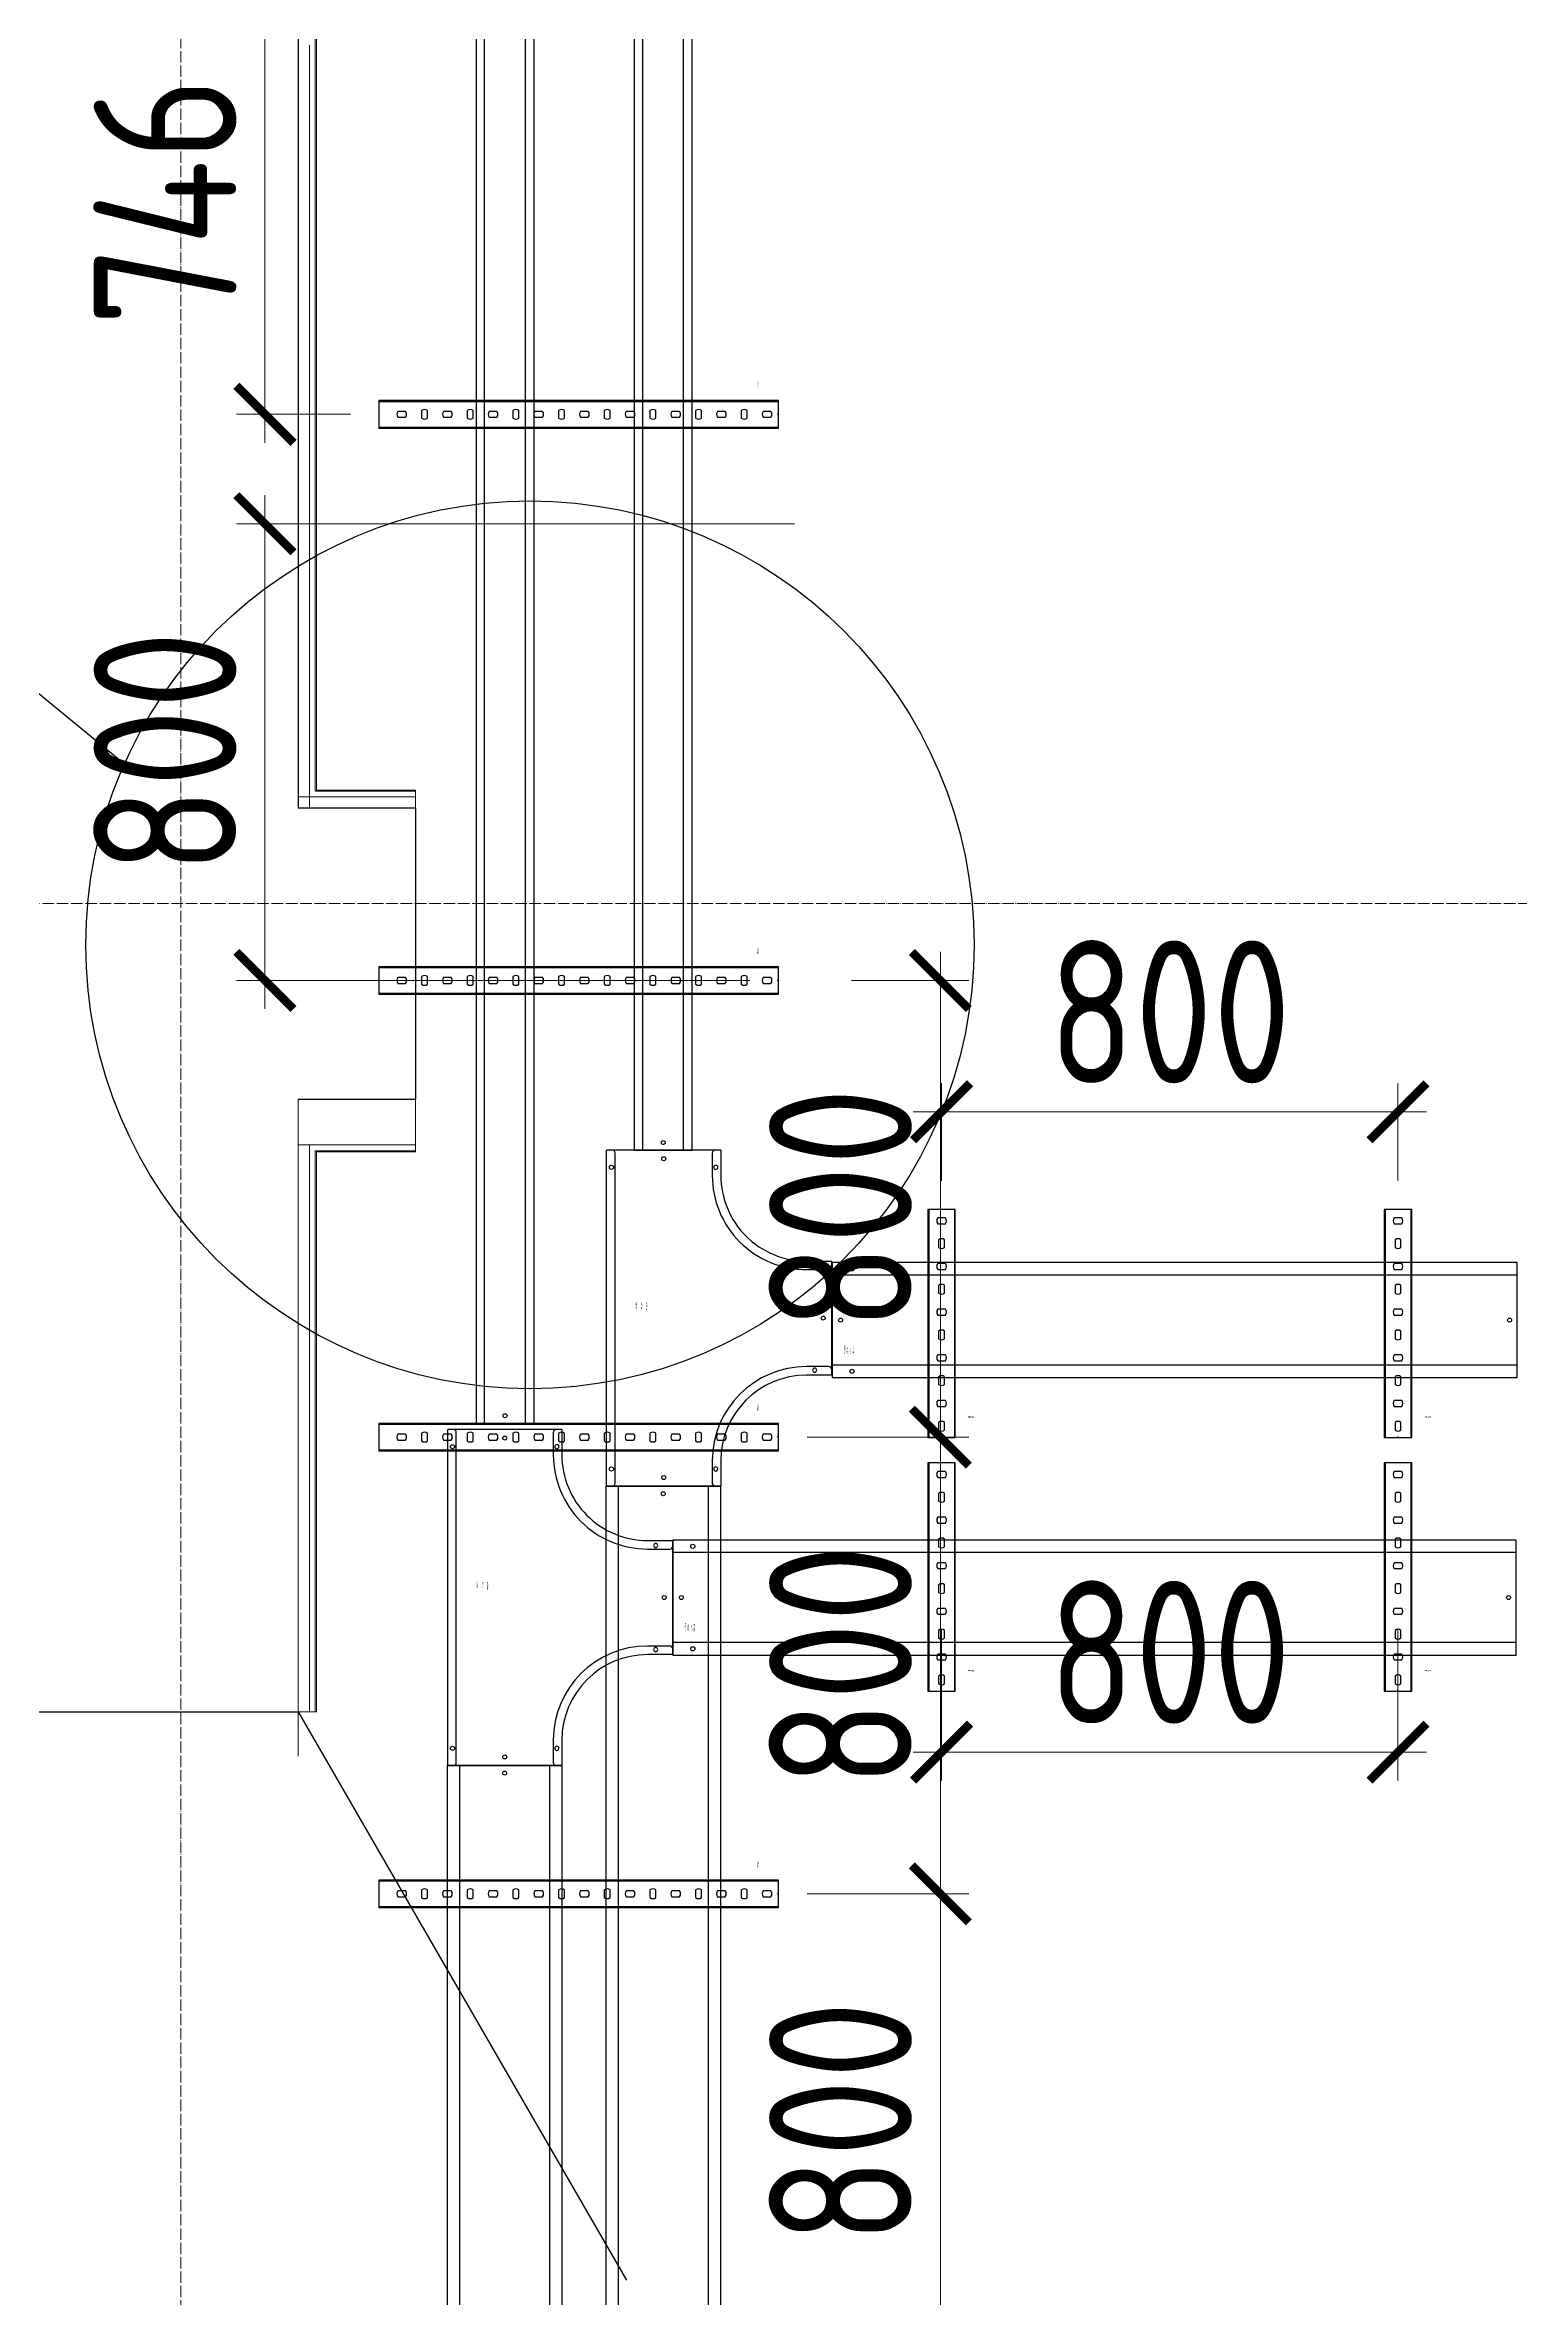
# Model space of a CAD drawing. Header units: millimetres. Extents: x -42533 to 645315, y 3457 to 82611.
# Drawn here: x 416363 to 418948, y 44445 to 48395 of the extents above; entities that cross this region are included whole.
import ezdxf
from ezdxf import colors
from ezdxf.entities.mleader import LeaderData, LeaderLine
from ezdxf.enums import TextEntityAlignment as Align
from ezdxf.math import Vec2, Vec3

# ---------------------------------------------------------------- set-up
doc = ezdxf.new("R2018")
doc.units = ezdxf.units.MM
doc.linetypes.add('ADSK_Линия сетки', pattern=[25, 20, -2.5, 0, -2.5])
for name, color, linetype in [('00_00_потолок_Панели из стали', 7, 'Continuous'), ('ЭОМ_Лотки авар.', 1, 'Continuous'), ('ЭОМ_Лотки рабочие', 5, 'Continuous')]:
    doc.layers.add(name, color=color, linetype=linetype)
for name, color, linetype, lineweight in [('Двери', 7, 'Continuous', 9), ('Оси', 253, 'Continuous', 9), ('Перекрытие', 7, 'Continuous', 18), ('Стены несущие', 7, 'Continuous', 30), ('Стены отделка', 7, 'Continuous', 30), ('Стены штриховка', 7, 'Continuous', 9), ('ШТРИХОВКА', 252, 'Continuous', 15)]:
    doc.layers.add(name, color=color, linetype=linetype, lineweight=lineweight)
doc.styles.get("Standard").update_dxf_attribs({"font": 'arial.ttf'})
doc.styles.add('М2', font='isocpeur.ttf', dxfattribs={"width": 0.8})
doc.dimstyles.new('М2-100', dxfattribs={"dimtxt": 250, "dimasz": 100, "dimexe": 50, "dimexo": 50, "dimgap": 50, "dimtad": 1, "dimdec": 0, "dimzin": 1, "dimtxsty": 'М2', "dimblk": 'ARCHTICK', "dimcen": 2.5, "dimdle": 50, "dimclre": 256, "dimclrt": 256, "dimadec": 0, "dimazin": 0, "dimtfac": 1, "dimtdec": 0, "dimtix": 1, "dimtmove": 1, "dimatfit": 3, "dimldrblk": 'NONE', "dimfxl": 1, "dimtolj": 1, "dimlwd": 9, "dimlwe": 9, "dimarcsym": 1})

# ---------------------------------------------------------------- blocks, each defined once
blk = doc.blocks.new('План 4 этажа')
at = {"layer": 'Двери', "color": 8, "lineweight": 30}
blk.add_line((711.939, 19158.229), (1286.939, 18162.299), dxfattribs=at)
at = {"layer": 'Оси', "color": 8, "linetype": 'ADSK_Линия сетки'}
for p, q in [((506.505, -3353.101), (506.505, 43685.833)), ((-10052.178, 20574.489), (56511.792, 20574.489))]:
    blk.add_line(p, q, dxfattribs=at)
at = {"layer": 'Перекрытие', "color": 8}
blk.add_line((711.939, 19158.229), (711.939, 19080.719), dxfattribs=at)
at = {"layer": 'Стены несущие', "color": 8}
for p, q in [((711.939, 25837.902), (711.939, 22078.902)), ((711.939, 22078.902), (711.939, 20741.605)), ((917.871, 20741.605), (711.939, 20741.605)), ((917.871, 20231.605), (917.871, 20741.605)), ((711.939, 20231.605), (917.871, 20231.605)), ((201.939, 19158.229), (711.939, 19158.229))]:
    blk.add_line(p, q, dxfattribs=at)
at = {"layer": 'Стены отделка', "color": 8, "lineweight": 9}
for p, q in [((743.939, 20773.605), (743.939, 25837.902)), ((917.558, 20773.605), (743.939, 20773.605)), ((917.558, 20741.605), (917.558, 20773.605)), ((711.939, 20761.605), (917.558, 20761.605)), ((731.939, 20741.605), (731.939, 20761.605)), ((917.558, 20231.605), (711.939, 20231.605)), ((711.939, 20231.605), (711.939, 19158.229)), ((917.558, 20139.605), (917.558, 20231.605)), ((917.558, 20151.605), (711.939, 20151.605)), ((731.939, 20141.605), (731.939, 20151.605)), ((917.558, 20151.605), (731.939, 20151.605)), ((731.939, 20151.605), (731.939, 20151.605)), ((743.939, 20139.605), (917.558, 20139.605)), ((743.939, 19158.229), (743.939, 20139.605)), ((711.939, 19158.229), (743.939, 19158.229))]:
    blk.add_line(p, q, dxfattribs=at)
at = {"layer": 'Стены штриховка', "color": 8}
for p, q in [((741.939, 20771.605), (741.939, 25837.902)), ((731.939, 20761.605), (731.939, 22078.902)), ((917.558, 20771.605), (741.939, 20771.605)), ((731.939, 20141.605), (731.939, 19158.229)), ((741.939, 20141.605), (917.558, 20141.605)), ((741.939, 19158.229), (741.939, 20141.605))]:
    blk.add_line(p, q, dxfattribs=at)
blk = doc.blocks.new('*U43')
at = {"color": 0, "linetype": 'ByBlock', "lineweight": -2}
for p, q in [((-100, 250), (-100, 294.3)), ((100, 294.3), (-100, 294.3)), ((-85, 250), (-85, 289.3)), ((85, 289.3), (85, 250)), ((100, 294.3), (100, 250)), ((-294.3, 100), (-250, 100)), ((-294.3, 100), (-294.3, -100)), ((-289.3, 85), (-250, 85)), ((250, 100), (294.3, 100)), ((250, 85), (289.3, 85)), ((294.3, -100), (294.3, 100)), ((294.3, -100), (-294.3, -100)), ((289.3, -85), (-289.3, -85))]:
    blk.add_line(p, q, dxfattribs=at)
for centre, radius in [((0, 279.3), 3.5), ((-279.3, 0), 3.5), ((279.3, 0), 3.5), ((-264.3, -91.6), 3.65), ((264.3, -91.6), 3.65)]:
    blk.add_circle(centre, radius, dxfattribs=at)
for centre, radius, start, end in [((-90, 289.3), 5, 0, 90), ((90, 289.3), 5, 90, 180), ((-250, 250), 150, 270, 0), ((-250, 250), 165, 270, 0), ((-91.2, 264.3), 3.65, 0, 180), ((-91.2, 264.3), 3.65, 180, 0), ((250, 250), 165, 180, 270), ((91.2, 264.3), 3.65, 90, 180), ((91.2, 264.3), 3.65, 180, 90), ((250, 250), 150, 180, 270), ((-289.3, 90), 5, 180, 270), ((-264.3, 91.2), 3.65, 270, 180), ((-264.3, 91.2), 3.65, 180, 270), ((264.3, 91.2), 3.65, 90, 270), ((264.3, 91.2), 3.65, 270, 90), ((289.3, 90), 5, 270, 0), ((-289.3, -90), 5, 90, 180), ((289.3, -90), 5, 0, 90)]:
    blk.add_arc(centre, radius, start, end, dxfattribs=at)
at = {"color": 0, "linetype": 'ByBlock', "lineweight": -2, "flags": 9}
for tag, p in [('АРТИКУЛ', (-27.9, -18.7)), ('НАИМЕНОВАНИЕ', (-28.1, -14.7)), ('ПРИМЕЧАНИЕ', (-27.4, -22.9))]:
    blk.add_attdef(tag, p, '', height=2.5, dxfattribs=at)
at = {"color": 0, "linetype": 'ByBlock', "lineweight": -2, "flags": 104}
for tag, p in [('ВЫСОТА', (-27.4, -28.8)), ('ШИРИНА', (-27.4, -37.5)), ('ТОЛЩИНА', (-27.7, -46.8))]:
    blk.add_attdef(tag, text='', height=2.5, dxfattribs=at).set_placement(p, align=Align.TOP_LEFT)
blk = doc.blocks.new('*U1394')
at = {"color": 0, "linetype": 'Continuous', "lineweight": 25}
for p, q in [((-78.8, -1477.2), (-78.8, 0)), ((78.8, -1477.2), (78.8, 0))]:
    blk.add_line(p, q, dxfattribs=at)
blk.add_lwpolyline([(100.8, -1477.2), (100.8, 0), (-100.8, 0), (-100.8, -1477.2)], close=True, dxfattribs=at)
for centre, radius in [((-89.8, -35), 3.65), ((0, -15), 3.5), ((89.8, -35), 3.65)]:
    blk.add_circle(centre, radius, dxfattribs=at)
at = {"color": 0, "linetype": 'ByBlock', "lineweight": -2}
for centre in [(0, -15), (0, -1463.9)]:
    blk.add_circle(centre, 3.5, dxfattribs=at)
at = {"color": 0, "flags": 9}
for tag, p in [('АРТИКУЛ', (-59.7, -11.8)), ('НАИМЕНОВАНИЕ', (-59.1, -7)), ('ПРИМЕЧАНИЕ', (-58.8, -17.3))]:
    blk.add_attdef(tag, text='', height=2.5, dxfattribs=at).set_placement(p, align=Align.TOP_LEFT)
at = {"color": 0, "lineweight": 30, "flags": 104}
for tag, p in [('ВЫСОТА', (-59.6, -20.9)), ('ДЛИНА', (-59.5, -36.1)), ('ТОЛЩИНА', (-59, -31)), ('ШИРИНА', (-58.9, -25.1))]:
    blk.add_attdef(tag, text='', height=2.5, dxfattribs=at).set_placement(p, align=Align.TOP_LEFT)
blk = doc.blocks.new('*U1405')
at = {"color": 0, "linetype": 'Continuous', "lineweight": 25}
for p, q in [((-78.8, -1200.3), (-78.8, 0)), ((78.8, -1200.3), (78.8, 0))]:
    blk.add_line(p, q, dxfattribs=at)
blk.add_lwpolyline([(100.8, -1200.3), (100.8, 0), (-100.8, 0), (-100.8, -1200.3)], close=True, dxfattribs=at)
for centre, radius in [((-89.8, -35), 3.65), ((0, -15), 3.5), ((89.8, -35), 3.65)]:
    blk.add_circle(centre, radius, dxfattribs=at)
at = {"color": 0, "linetype": 'ByBlock', "lineweight": -2}
for centre in [(0, -15), (0, -1187)]:
    blk.add_circle(centre, 3.5, dxfattribs=at)
at = {"color": 0, "flags": 9}
for tag, p in [('АРТИКУЛ', (-59.7, -11.8)), ('НАИМЕНОВАНИЕ', (-59.1, -7)), ('ПРИМЕЧАНИЕ', (-58.8, -17.3))]:
    blk.add_attdef(tag, text='', height=2.5, dxfattribs=at).set_placement(p, align=Align.TOP_LEFT)
at = {"color": 0, "lineweight": 30, "flags": 104}
for tag, p in [('ВЫСОТА', (-59.6, -20.9)), ('ДЛИНА', (-59.5, -36.1)), ('ТОЛЩИНА', (-59, -31)), ('ШИРИНА', (-58.9, -25.1))]:
    blk.add_attdef(tag, text='', height=2.5, dxfattribs=at).set_placement(p, align=Align.TOP_LEFT)
blk = doc.blocks.new('*U175')
at = {"color": 0, "linetype": 'ByBlock', "lineweight": -2}
for points in [[(24, -400), (24, 0), (-24, 0), (-24, -400)], [(-22.5, -400), (-22.5, 0)], [(22.5, -400), (22.5, 0)], [(-24, -400), (24, -400)]]:
    blk.add_lwpolyline(points, dxfattribs=at)
at = {"color": 254, "transparency": 33554483}
blk.add_lwpolyline([(0, 0.7), (0, -2.2)], dxfattribs=at)
at = {"color": 0, "linetype": 'ByBlock', "lineweight": -2}
for points in [[(-5.2, -13.3), (-5.2, -26.7, 0.345739), (5.2, -26.7), (5.2, -13.3, 0.345739)], [(-6.7, -54.8, 0.345739), (-6.7, -65.2), (6.7, -65.2, 0.345739), (6.7, -54.8)], [(-5.2, -93.3), (-5.2, -106.7, 0.345739), (5.2, -106.7), (5.2, -93.3, 0.345739)], [(-6.7, -134.8, 0.345739), (-6.7, -145.2), (6.7, -145.2, 0.345739), (6.7, -134.8)], [(-5.2, -173.3), (-5.2, -186.7, 0.345739), (5.2, -186.7), (5.2, -173.3, 0.345739)], [(-6.7, -214.8, 0.345739), (-6.7, -225.2), (6.7, -225.2, 0.345739), (6.7, -214.8)], [(-5.2, -253.3), (-5.2, -266.7, 0.345739), (5.2, -266.7), (5.2, -253.3, 0.345739)], [(-6.7, -294.8, 0.345739), (-6.7, -305.2), (6.7, -305.2, 0.345739), (6.7, -294.8)], [(-5.2, -333.3), (-5.2, -346.7, 0.345739), (5.2, -346.7), (5.2, -333.3, 0.345739)], [(-6.7, -374.8, 0.345739), (-6.7, -385.2), (6.7, -385.2, 0.345739), (6.7, -374.8)]]:
    blk.add_lwpolyline(points, format="xyb", close=True, dxfattribs=at)
at = {"flags": 9}
for tag, p in [('АРТИКУЛ', (-58.9, -24.5)), ('ПРИМЕЧАНИЕ', (-58.3, -30.8)), ('НАИМЕНОВАНИЕ', (-58.2, -19.4))]:
    blk.add_attdef(tag, p, '', height=2.5, dxfattribs=at)
at = {"lineweight": 30, "flags": 104}
blk.add_attdef('ДЛИНА', text='', height=2.5, dxfattribs=at).set_placement((-57.7, -34.6), align=Align.TOP_LEFT)
blk = doc.blocks.new('_ArchTick')
at = {"color": 0, "linetype": 'ByBlock', "lineweight": 70, "const_width": 0.15}
blk.add_lwpolyline([(-0.5, -0.5), (0.5, 0.5)], dxfattribs=at)
blk = doc.blocks.new('*D1802')
at = {"layer": '00_00_потолок_Панели из стали', "lineweight": 9, "transparency": 16777216}
for p, q in [((417933.2, 46404.6), (417933.2, 46575.6)), ((418732.7, 46404.6), (418732.7, 46575.6))]:
    blk.add_line(p, q, dxfattribs=at)
at = {"layer": '00_00_потолок_Панели из стали', "color": 0, "lineweight": 9, "transparency": 16777216}
blk.add_line((417883.2, 46525.6), (418782.7, 46525.6), dxfattribs=at)
at = {"layer": 'Defpoints', "color": 0, "transparency": 16777216}
for p in [(418732.7, 46525.6), (417933.2, 46354.6), (418732.7, 46354.6)]:
    blk.add_point(p, dxfattribs=at)
at = {"layer": '00_00_потолок_Панели из стали', "color": 0, "lineweight": 9, "transparency": 16777216, "xscale": 100, "yscale": 100, "zscale": 100, "rotation": 180}
blk.add_blockref('_ArchTick', (417933.2, 46525.6), dxfattribs=at)
at = {"layer": '00_00_потолок_Панели из стали', "color": 0, "lineweight": 9, "transparency": 16777216, "xscale": 100, "yscale": 100, "zscale": 100}
blk.add_blockref('_ArchTick', (418732.7, 46525.6), dxfattribs=at)
at = {"layer": '00_00_потолок_Панели из стали', "transparency": 16777216, "insert": (418333, 46700.6), "char_height": 250, "attachment_point": 5, "style": 'М2'}
blk.add_mtext('\\A1;800', dxfattribs=at)
blk = doc.blocks.new('_None')
blk = doc.blocks.new('*D1523')
at = {"layer": '00_00_потолок_Панели из стали', "lineweight": 9, "transparency": 16777216}
for p, q in [((417933.2, 45619.4), (417933.2, 45353.6)), ((418732.7, 45619.4), (418732.7, 45353.6))]:
    blk.add_line(p, q, dxfattribs=at)
at = {"layer": '00_00_потолок_Панели из стали', "color": 0, "lineweight": 9, "transparency": 16777216}
blk.add_line((417883.2, 45403.6), (418782.7, 45403.6), dxfattribs=at)
at = {"layer": 'Defpoints', "color": 0, "transparency": 16777216}
for p in [(417933.2, 45669.4), (418732.7, 45669.4), (418732.7, 45403.6)]:
    blk.add_point(p, dxfattribs=at)
at = {"layer": '00_00_потолок_Панели из стали', "color": 0, "lineweight": 9, "transparency": 16777216, "xscale": 100, "yscale": 100, "zscale": 100, "rotation": 180}
blk.add_blockref('_ArchTick', (417933.2, 45403.6), dxfattribs=at)
at = {"layer": '00_00_потолок_Панели из стали', "color": 0, "lineweight": 9, "transparency": 16777216, "xscale": 100, "yscale": 100, "zscale": 100}
blk.add_blockref('_ArchTick', (418732.7, 45403.6), dxfattribs=at)
at = {"layer": '00_00_потолок_Панели из стали', "transparency": 16777216, "insert": (418333, 45578.6), "char_height": 250, "attachment_point": 5, "style": 'М2'}
blk.add_mtext('\\A1;800', dxfattribs=at)
blk = doc.blocks.new('*U1173')
at = {"color": 0, "linetype": 'Continuous', "lineweight": 25}
for p, q in [((-35.8, -16993.8), (-35.8, -5)), ((35.8, -16993.8), (35.8, -5))]:
    blk.add_line(p, q, dxfattribs=at)
blk.add_lwpolyline([(50.8, -16993.8), (50.8, 0), (-50.8, 0), (-50.8, -16993.8)], close=True, dxfattribs=at)
at = {"color": 0, "linetype": 'ByBlock', "lineweight": -2}
blk.add_circle((0, -16980.5), 3.5, dxfattribs=at)
at = {"color": 0, "flags": 9}
for tag, p in [('АРТИКУЛ', (-59.7, -11.8)), ('НАИМЕНОВАНИЕ', (-59.1, -7)), ('ПРИМЕЧАНИЕ', (-58.8, -17.3))]:
    blk.add_attdef(tag, text='', height=2.5, dxfattribs=at).set_placement(p, align=Align.TOP_LEFT)
at = {"color": 0, "lineweight": 30, "flags": 104}
for tag, p in [('ВЫСОТА', (-59.6, -20.9)), ('ДЛИНА', (-59.5, -36.1)), ('ТОЛЩИНА', (-59, -31)), ('ШИРИНА', (-58.9, -25.1))]:
    blk.add_attdef(tag, text='', height=2.5, dxfattribs=at).set_placement(p, align=Align.TOP_LEFT)
blk = doc.blocks.new('*U1175')
at = {"color": 0, "linetype": 'Continuous', "lineweight": 25}
for p, q in [((-35.8, -16515.1), (-35.8, -5)), ((35.8, -16515.1), (35.8, -5))]:
    blk.add_line(p, q, dxfattribs=at)
blk.add_lwpolyline([(50.8, -16515.1), (50.8, 0), (-50.8, 0), (-50.8, -16515.1)], close=True, dxfattribs=at)
at = {"color": 0, "linetype": 'ByBlock', "lineweight": -2}
blk.add_circle((0, -16501.8), 3.5, dxfattribs=at)
at = {"color": 0, "flags": 9}
for tag, p in [('АРТИКУЛ', (-59.7, -11.8)), ('НАИМЕНОВАНИЕ', (-59.1, -7)), ('ПРИМЕЧАНИЕ', (-58.8, -17.3))]:
    blk.add_attdef(tag, text='', height=2.5, dxfattribs=at).set_placement(p, align=Align.TOP_LEFT)
at = {"color": 0, "lineweight": 30, "flags": 104}
for tag, p in [('ВЫСОТА', (-59.6, -20.9)), ('ДЛИНА', (-59.5, -36.1)), ('ТОЛЩИНА', (-59, -31)), ('ШИРИНА', (-58.9, -25.1))]:
    blk.add_attdef(tag, text='', height=2.5, dxfattribs=at).set_placement(p, align=Align.TOP_LEFT)
blk = doc.blocks.new('*U45')
at = {"color": 0, "linetype": 'ByBlock', "lineweight": -2}
for points in [[(24, -700), (24, 0), (-24, 0), (-24, -700)], [(-22.5, -700), (-22.5, 0)], [(22.5, -700), (22.5, 0)], [(-24, -700), (24, -700)]]:
    blk.add_lwpolyline(points, dxfattribs=at)
at = {"color": 254, "transparency": 33554483}
blk.add_lwpolyline([(0, 0.7), (0, -2.2)], dxfattribs=at)
at = {"color": 0, "linetype": 'ByBlock', "lineweight": -2}
for points in [[(-5.2, -13.3), (-5.2, -26.7, 0.345739), (5.2, -26.7), (5.2, -13.3, 0.345739)], [(-6.7, -54.8, 0.345739), (-6.7, -65.2), (6.7, -65.2, 0.345739), (6.7, -54.8)], [(-5.2, -93.3), (-5.2, -106.7, 0.345739), (5.2, -106.7), (5.2, -93.3, 0.345739)], [(-6.7, -134.8, 0.345739), (-6.7, -145.2), (6.7, -145.2, 0.345739), (6.7, -134.8)], [(-5.2, -173.3), (-5.2, -186.7, 0.345739), (5.2, -186.7), (5.2, -173.3, 0.345739)], [(-6.7, -214.8, 0.345739), (-6.7, -225.2), (6.7, -225.2, 0.345739), (6.7, -214.8)], [(-5.2, -253.3), (-5.2, -266.7, 0.345739), (5.2, -266.7), (5.2, -253.3, 0.345739)], [(-6.7, -294.8, 0.345739), (-6.7, -305.2), (6.7, -305.2, 0.345739), (6.7, -294.8)], [(-5.2, -333.3), (-5.2, -346.7, 0.345739), (5.2, -346.7), (5.2, -333.3, 0.345739)], [(-6.7, -374.8, 0.345739), (-6.7, -385.2), (6.7, -385.2, 0.345739), (6.7, -374.8)], [(-5.2, -413.3), (-5.2, -426.7, 0.345739), (5.2, -426.7), (5.2, -413.3, 0.345739)], [(-6.7, -454.8, 0.345739), (-6.7, -465.2), (6.7, -465.2, 0.345739), (6.7, -454.8)], [(-5.2, -493.3), (-5.2, -506.7, 0.345739), (5.2, -506.7), (5.2, -493.3, 0.345739)], [(-6.7, -534.8, 0.345739), (-6.7, -545.2), (6.7, -545.2, 0.345739), (6.7, -534.8)], [(-5.2, -573.3), (-5.2, -586.7, 0.345739), (5.2, -586.7), (5.2, -573.3, 0.345739)], [(-6.7, -614.8, 0.345739), (-6.7, -625.2), (6.7, -625.2, 0.345739), (6.7, -614.8)], [(-5.2, -653.3), (-5.2, -666.7, 0.345739), (5.2, -666.7), (5.2, -653.3, 0.345739)]]:
    blk.add_lwpolyline(points, format="xyb", close=True, dxfattribs=at)
at = {"flags": 9}
for tag, p in [('АРТИКУЛ', (-58.9, -24.5)), ('ПРИМЕЧАНИЕ', (-58.3, -30.8)), ('НАИМЕНОВАНИЕ', (-58.2, -19.4))]:
    blk.add_attdef(tag, p, '', height=2.5, dxfattribs=at)
at = {"lineweight": 30, "flags": 104}
blk.add_attdef('ДЛИНА', text='', height=2.5, dxfattribs=at).set_placement((-57.7, -34.6), align=Align.TOP_LEFT)
blk = doc.blocks.new('*D1774')
at = {"layer": '00_00_потолок_Панели из стали', "color": 0, "lineweight": 9, "transparency": 16777216}
blk.add_line((416748, 48543.4), (416748, 47697.7), dxfattribs=at)
at = {"layer": '00_00_потолок_Панели из стали', "lineweight": 9, "transparency": 16777216}
for p, q in [((416897.6, 48493.4), (416698, 48493.4)), ((416897.6, 47747.7), (416698, 47747.7))]:
    blk.add_line(p, q, dxfattribs=at)
at = {"layer": 'Defpoints', "color": 0, "transparency": 16777216}
for p in [(416947.6, 48493.4), (416748, 47747.7), (416947.6, 47747.7)]:
    blk.add_point(p, dxfattribs=at)
at = {"layer": '00_00_потолок_Панели из стали', "color": 0, "lineweight": 9, "transparency": 16777216, "xscale": 100, "yscale": 100, "zscale": 100}
for p, rotation in [((416748, 48493.4), 90), ((416748, 47747.7), 270)]:
    blk.add_blockref('_ArchTick', p, dxfattribs=dict(at, rotation=rotation))
at = {"layer": '00_00_потолок_Панели из стали', "transparency": 16777216, "insert": (416573, 48120.6), "char_height": 250, "attachment_point": 5, "rotation": 90, "style": 'М2'}
blk.add_mtext('\\A1;746', dxfattribs=at)
blk = doc.blocks.new('*D1775')
at = {"layer": '00_00_потолок_Панели из стали', "color": 0, "lineweight": 9, "transparency": 16777216}
blk.add_line((416748, 47605.9), (416748, 46705.7), dxfattribs=at)
at = {"layer": '00_00_потолок_Панели из стали', "lineweight": 9, "transparency": 16777216}
for p, q in [((417675.4, 47555.9), (416698, 47555.9)), ((417597.6, 46755.7), (416698, 46755.7))]:
    blk.add_line(p, q, dxfattribs=at)
at = {"layer": 'Defpoints', "color": 0, "transparency": 16777216}
for p in [(417725.4, 47555.9), (416748, 46755.7), (417647.6, 46755.7)]:
    blk.add_point(p, dxfattribs=at)
at = {"layer": '00_00_потолок_Панели из стали', "color": 0, "lineweight": 9, "transparency": 16777216, "xscale": 100, "yscale": 100, "zscale": 100}
for p, rotation in [((416748, 47555.9), 90), ((416748, 46755.7), 270)]:
    blk.add_blockref('_ArchTick', p, dxfattribs=dict(at, rotation=rotation))
at = {"layer": '00_00_потолок_Панели из стали', "transparency": 16777216, "insert": (416573, 47155.8), "char_height": 250, "attachment_point": 5, "rotation": 90, "style": 'М2'}
blk.add_mtext('\\A1;800', dxfattribs=at)
blk = doc.blocks.new('*D1755')
at = {"layer": '00_00_потолок_Панели из стали', "color": 0, "lineweight": 9, "transparency": 16777216}
blk.add_line((417931.1, 46805.7), (417931.1, 45905.5), dxfattribs=at)
at = {"layer": '00_00_потолок_Панели из стали', "lineweight": 9, "transparency": 16777216}
for p, q in [((417775.4, 46755.7), (417981.1, 46755.7)), ((417697.6, 45955.5), (417981.1, 45955.5))]:
    blk.add_line(p, q, dxfattribs=at)
at = {"layer": 'Defpoints', "color": 0, "transparency": 16777216}
for p in [(417725.4, 46755.7), (417647.6, 45955.5), (417931.1, 45955.5)]:
    blk.add_point(p, dxfattribs=at)
at = {"layer": '00_00_потолок_Панели из стали', "color": 0, "lineweight": 9, "transparency": 16777216, "xscale": 100, "yscale": 100, "zscale": 100}
for p, rotation in [((417931.1, 46755.7), 90), ((417931.1, 45955.5), 270)]:
    blk.add_blockref('_ArchTick', p, dxfattribs=dict(at, rotation=rotation))
at = {"layer": '00_00_потолок_Панели из стали', "transparency": 16777216, "insert": (417756.1, 46355.6), "char_height": 250, "attachment_point": 5, "rotation": 90, "style": 'М2'}
blk.add_mtext('\\A1;800', dxfattribs=at)
blk = doc.blocks.new('*D1756')
at = {"layer": '00_00_потолок_Панели из стали', "color": 0, "lineweight": 9, "transparency": 16777216}
blk.add_line((417931.1, 46005.5), (417931.1, 45105.3), dxfattribs=at)
at = {"layer": '00_00_потолок_Панели из стали', "lineweight": 9, "transparency": 16777216}
for p, q in [((417775.4, 45955.5), (417981.1, 45955.5)), ((417697.6, 45155.3), (417981.1, 45155.3))]:
    blk.add_line(p, q, dxfattribs=at)
at = {"layer": 'Defpoints', "color": 0, "transparency": 16777216}
for p in [(417725.4, 45955.5), (417647.6, 45155.3), (417931.1, 45155.3)]:
    blk.add_point(p, dxfattribs=at)
at = {"layer": '00_00_потолок_Панели из стали', "color": 0, "lineweight": 9, "transparency": 16777216, "xscale": 100, "yscale": 100, "zscale": 100}
for p, rotation in [((417931.1, 45955.5), 90), ((417931.1, 45155.3), 270)]:
    blk.add_blockref('_ArchTick', p, dxfattribs=dict(at, rotation=rotation))
at = {"layer": '00_00_потолок_Панели из стали', "transparency": 16777216, "insert": (417756.1, 45555.4), "char_height": 250, "attachment_point": 5, "rotation": 90, "style": 'М2'}
blk.add_mtext('\\A1;800', dxfattribs=at)
blk = doc.blocks.new('*D1757')
at = {"layer": '00_00_потолок_Панели из стали', "color": 0, "lineweight": 9, "transparency": 16777216}
blk.add_line((417931.1, 45205.3), (417931.1, 44305.1), dxfattribs=at)
at = {"layer": '00_00_потолок_Панели из стали', "lineweight": 9, "transparency": 16777216}
for p, q in [((417775.4, 45155.3), (417981.1, 45155.3)), ((417697.6, 44355.1), (417981.1, 44355.1))]:
    blk.add_line(p, q, dxfattribs=at)
at = {"layer": 'Defpoints', "color": 0, "transparency": 16777216}
for p in [(417725.4, 45155.3), (417647.6, 44355.1), (417931.1, 44355.1)]:
    blk.add_point(p, dxfattribs=at)
at = {"layer": '00_00_потолок_Панели из стали', "color": 0, "lineweight": 9, "transparency": 16777216, "xscale": 100, "yscale": 100, "zscale": 100}
for p, rotation in [((417931.1, 45155.3), 90), ((417931.1, 44355.1), 270)]:
    blk.add_blockref('_ArchTick', p, dxfattribs=dict(at, rotation=rotation))
at = {"layer": '00_00_потолок_Панели из стали', "transparency": 16777216, "insert": (417756.1, 44755.2), "char_height": 250, "attachment_point": 5, "rotation": 90, "style": 'М2'}
blk.add_mtext('\\A1;800', dxfattribs=at)
blk = doc.blocks.new('*U1202')
at = {"color": 0, "linetype": 'Continuous', "lineweight": 25}
for p, q in [((-78.8, -7484.7), (-78.8, 0)), ((78.8, -7484.7), (78.8, 0))]:
    blk.add_line(p, q, dxfattribs=at)
blk.add_lwpolyline([(100.8, -7484.7), (100.8, 0), (-100.8, 0), (-100.8, -7484.7)], close=True, dxfattribs=at)
at = {"color": 0, "linetype": 'ByBlock', "lineweight": -2}
blk.add_circle((0, -7471.4), 3.5, dxfattribs=at)
at = {"color": 0, "flags": 9}
for tag, p in [('АРТИКУЛ', (-59.7, -11.8)), ('НАИМЕНОВАНИЕ', (-59.1, -7)), ('ПРИМЕЧАНИЕ', (-58.8, -17.3))]:
    blk.add_attdef(tag, text='', height=2.5, dxfattribs=at).set_placement(p, align=Align.TOP_LEFT)
at = {"color": 0, "lineweight": 30, "flags": 104}
for tag, p in [('ВЫСОТА', (-59.6, -20.9)), ('ДЛИНА', (-59.5, -36.1)), ('ТОЛЩИНА', (-59, -31)), ('ШИРИНА', (-58.9, -25.1))]:
    blk.add_attdef(tag, text='', height=2.5, dxfattribs=at).set_placement(p, align=Align.TOP_LEFT)
blk = doc.blocks.new('*U1204')
at = {"color": 0, "linetype": 'Continuous', "lineweight": 25}
for p, q in [((-78.8, -7289.7), (-78.8, 0)), ((78.8, -7289.7), (78.8, 0))]:
    blk.add_line(p, q, dxfattribs=at)
blk.add_lwpolyline([(100.8, -7289.7), (100.8, 0), (-100.8, 0), (-100.8, -7289.7)], close=True, dxfattribs=at)
at = {"color": 0, "linetype": 'ByBlock', "lineweight": -2}
blk.add_circle((0, -7276.4), 3.5, dxfattribs=at)
at = {"color": 0, "flags": 9}
for tag, p in [('АРТИКУЛ', (-59.7, -11.8)), ('НАИМЕНОВАНИЕ', (-59.1, -7)), ('ПРИМЕЧАНИЕ', (-58.8, -17.3))]:
    blk.add_attdef(tag, text='', height=2.5, dxfattribs=at).set_placement(p, align=Align.TOP_LEFT)
at = {"color": 0, "lineweight": 30, "flags": 104}
for tag, p in [('ВЫСОТА', (-59.6, -20.9)), ('ДЛИНА', (-59.5, -36.1)), ('ТОЛЩИНА', (-59, -31)), ('ШИРИНА', (-58.9, -25.1))]:
    blk.add_attdef(tag, text='', height=2.5, dxfattribs=at).set_placement(p, align=Align.TOP_LEFT)

msp = doc.modelspace()

# ---------------------------------------------------------------- linework, layer by layer
at = {"layer": 'ЭОМ_Лотки рабочие', "color": 7, "lineweight": 30}
msp.add_circle((417212.2, 46818.1), 777.9, dxfattribs=at)

# ---------------------------------------------------------------- block references
at = {"layer": 'ШТРИХОВКА'}
msp.add_blockref('План 4 этажа', (416094.2, 26315.8), dxfattribs=at)
at = {"layer": 'ЭОМ_Лотки авар.', "color": 1}
msp.add_blockref('*U1175', (417445.6, 62973.4), dxfattribs=at)
ref = msp.add_blockref('*U43', (417446.5, 46164), dxfattribs=dict(at, rotation=270))
lines = msp.add_mtext('h=80 мм', dxfattribs={"layer": '0', "color": 0, "linetype": 'ByBlock', "lineweight": -2, "insert": (417417.7, 46191.3), "char_height": 2.5, "attachment_point": 1, "rotation": 270})
ref.add_attrib('ВЫСОТА', '', (417417.7, 46191.3), dxfattribs={"flags": 2}).embed_mtext(lines)
lines = msp.add_mtext('200 мм', dxfattribs={"layer": '0', "color": 0, "linetype": 'ByBlock', "lineweight": -2, "insert": (417409, 46191.3), "char_height": 2.5, "attachment_point": 1, "rotation": 270})
ref.add_attrib('ШИРИНА', '', (417409, 46191.3), dxfattribs={"flags": 2}).embed_mtext(lines)
lines = msp.add_mtext('0,8 мм', dxfattribs={"layer": '0', "color": 0, "linetype": 'ByBlock', "lineweight": -2, "insert": (417399.6, 46191.7), "char_height": 2.5, "attachment_point": 1, "rotation": 270})
ref.add_attrib('ТОЛЩИНА', '', (417399.6, 46191.7), dxfattribs={"flags": 2}).embed_mtext(lines)
ref = msp.add_blockref('*U1405', (417741.3, 46160.5), dxfattribs=dict(at, rotation=89.99999999999999))
lines = msp.add_mtext('3000 мм', dxfattribs={"layer": '0', "color": 0, "insert": (417777.4, 46100.9), "char_height": 2.5, "attachment_point": 1, "rotation": 90})
ref.add_attrib('ДЛИНА', '', (417777.4, 46100.9)).embed_mtext(lines)
lines = msp.add_mtext('1,0 мм', dxfattribs={"layer": '0', "color": 0, "insert": (417772.3, 46101.5), "char_height": 2.5, "attachment_point": 1, "rotation": 90})
ref.add_attrib('ТОЛЩИНА', '', (417772.3, 46101.5)).embed_mtext(lines)
lines = msp.add_mtext('h=100 мм', dxfattribs={"layer": '0', "color": 0, "insert": (417762.2, 46100.9), "char_height": 2.5, "attachment_point": 1, "rotation": 90})
ref.add_attrib('ВЫСОТА', '', (417762.2, 46100.9)).embed_mtext(lines)
lines = msp.add_mtext('200 мм', dxfattribs={"layer": '0', "color": 0, "insert": (417766.4, 46101.5), "char_height": 2.5, "attachment_point": 1, "rotation": 90})
ref.add_attrib('ШИРИНА', '', (417766.4, 46101.5)).embed_mtext(lines)
at = {"layer": 'ЭОМ_Лотки авар.', "color": 1, "rotation": 180}
msp.add_blockref('*U1202', (417445.6, 38385), dxfattribs=at)
at = {"layer": 'ЭОМ_Лотки рабочие'}
msp.add_blockref('*U1173', (417168.5, 62973.4), dxfattribs=at)
ref = msp.add_blockref('*U45', (417647.6, 47747.7), dxfattribs=dict(at, rotation=270))
lines = msp.add_mtext('700 мм', dxfattribs={"layer": '0', "insert": (417613, 47805.5), "char_height": 2.5, "attachment_point": 1, "rotation": 270})
ref.add_attrib('ДЛИНА', '', (417613, 47805.5), dxfattribs={"flags": 2}).embed_mtext(lines)
ref = msp.add_blockref('*U45', (417647.6, 46755.7), dxfattribs=dict(at, rotation=270))
lines = msp.add_mtext('700 мм', dxfattribs={"layer": '0', "insert": (417613, 46813.5), "char_height": 2.5, "attachment_point": 1, "rotation": 270})
ref.add_attrib('ДЛИНА', '', (417613, 46813.5), dxfattribs={"flags": 2}).embed_mtext(lines)
ref = msp.add_blockref('*U175', (417933.2, 45954.6), dxfattribs=dict(at, rotation=180))
lines = msp.add_mtext('400 мм', dxfattribs={"layer": '0', "insert": (417990.9, 45989.2), "char_height": 2.5, "attachment_point": 1, "rotation": 180})
ref.add_attrib('ДЛИНА', '', (417990.9, 45989.2)).embed_mtext(lines)
ref = msp.add_blockref('*U175', (418732.7, 45954.6), dxfattribs=dict(at, rotation=180))
lines = msp.add_mtext('400 мм', dxfattribs={"layer": '0', "insert": (418790.4, 45989.2), "char_height": 2.5, "attachment_point": 1, "rotation": 180})
ref.add_attrib('ДЛИНА', '', (418790.4, 45989.2)).embed_mtext(lines)
ref = msp.add_blockref('*U45', (417647.6, 45955.5), dxfattribs=dict(at, rotation=270))
lines = msp.add_mtext('700 мм', dxfattribs={"layer": '0', "insert": (417613, 46013.3), "char_height": 2.5, "attachment_point": 1, "rotation": 270})
ref.add_attrib('ДЛИНА', '', (417613, 46013.3), dxfattribs={"flags": 2}).embed_mtext(lines)
ref = msp.add_blockref('*U43', (417168.1, 45674.4), dxfattribs=dict(at, rotation=270))
lines = msp.add_mtext('h=80 мм', dxfattribs={"layer": '0', "color": 0, "linetype": 'ByBlock', "lineweight": -2, "insert": (417139.3, 45701.7), "char_height": 2.5, "attachment_point": 1, "rotation": 270})
ref.add_attrib('ВЫСОТА', '', (417139.3, 45701.7), dxfattribs={"flags": 2}).embed_mtext(lines)
lines = msp.add_mtext('200 мм', dxfattribs={"layer": '0', "color": 0, "linetype": 'ByBlock', "lineweight": -2, "insert": (417130.6, 45701.7), "char_height": 2.5, "attachment_point": 1, "rotation": 270})
ref.add_attrib('ШИРИНА', '', (417130.6, 45701.7), dxfattribs={"flags": 2}).embed_mtext(lines)
lines = msp.add_mtext('0,8 мм', dxfattribs={"layer": '0', "color": 0, "linetype": 'ByBlock', "lineweight": -2, "insert": (417121.3, 45702.1), "char_height": 2.5, "attachment_point": 1, "rotation": 270})
ref.add_attrib('ТОЛЩИНА', '', (417121.3, 45702.1), dxfattribs={"flags": 2}).embed_mtext(lines)
ref = msp.add_blockref('*U175', (417933.2, 45510.2), dxfattribs=dict(at, rotation=180))
lines = msp.add_mtext('400 мм', dxfattribs={"layer": '0', "insert": (417990.9, 45544.8), "char_height": 2.5, "attachment_point": 1, "rotation": 180})
ref.add_attrib('ДЛИНА', '', (417990.9, 45544.8)).embed_mtext(lines)
ref = msp.add_blockref('*U175', (418732.7, 45510.2), dxfattribs=dict(at, rotation=180))
lines = msp.add_mtext('400 мм', dxfattribs={"layer": '0', "insert": (418790.4, 45544.8), "char_height": 2.5, "attachment_point": 1, "rotation": 180})
ref.add_attrib('ДЛИНА', '', (418790.4, 45544.8)).embed_mtext(lines)
ref = msp.add_blockref('*U1394', (417462.4, 45674.4), dxfattribs=dict(at, rotation=89.99999999999999))
lines = msp.add_mtext('3000 мм', dxfattribs={"layer": '0', "color": 0, "insert": (417498.5, 45614.8), "char_height": 2.5, "attachment_point": 1, "rotation": 90})
ref.add_attrib('ДЛИНА', '', (417498.5, 45614.8)).embed_mtext(lines)
lines = msp.add_mtext('1,0 мм', dxfattribs={"layer": '0', "color": 0, "insert": (417493.5, 45615.4), "char_height": 2.5, "attachment_point": 1, "rotation": 90})
ref.add_attrib('ТОЛЩИНА', '', (417493.5, 45615.4)).embed_mtext(lines)
lines = msp.add_mtext('h=100 мм', dxfattribs={"layer": '0', "color": 0, "insert": (417483.3, 45614.8), "char_height": 2.5, "attachment_point": 1, "rotation": 90})
ref.add_attrib('ВЫСОТА', '', (417483.3, 45614.8)).embed_mtext(lines)
lines = msp.add_mtext('200 мм', dxfattribs={"layer": '0', "color": 0, "insert": (417487.6, 45615.4), "char_height": 2.5, "attachment_point": 1, "rotation": 90})
ref.add_attrib('ШИРИНА', '', (417487.6, 45615.4)).embed_mtext(lines)
at = {"layer": 'ЭОМ_Лотки рабочие', "rotation": 180}
msp.add_blockref('*U1204', (417167.8, 38090.3), dxfattribs=at)
at = {"layer": 'ЭОМ_Лотки рабочие'}
ref = msp.add_blockref('*U45', (417647.6, 45155.3), dxfattribs=dict(at, rotation=270))
lines = msp.add_mtext('700 мм', dxfattribs={"layer": '0', "insert": (417613, 45213.1), "char_height": 2.5, "attachment_point": 1, "rotation": 270})
ref.add_attrib('ДЛИНА', '', (417613, 45213.1), dxfattribs={"flags": 2}).embed_mtext(lines)

# ---------------------------------------------------------------- dimensions: what is measured, and where the dimension line sits
at = {"layer": '00_00_потолок_Панели из стали'}
for base, p1, p2, picture, middle in [((416748, 47747.7), (416947.6, 48493.4), (416947.6, 47747.7), '*D1774', (416573, 48120.6)), ((416748, 46755.7), (417725.4, 47555.9), (417647.6, 46755.7), '*D1775', (416573, 47155.8)), ((417931.1, 45955.5), (417725.4, 46755.7), (417647.6, 45955.5), '*D1755', (417756.1, 46355.6)), ((417931.1, 45155.3), (417725.4, 45955.5), (417647.6, 45155.3), '*D1756', (417756.1, 45555.4)), ((417931.1, 44355.1), (417725.4, 45155.3), (417647.6, 44355.1), '*D1757', (417756.1, 44755.2))]:
    dim = msp.add_linear_dim(base=base, p1=p1, p2=p2, angle=90, dimstyle='М2-100', dxfattribs=at)
    dim.commit()
    dim.dimension.update_dxf_attribs({"geometry": picture, "text_midpoint": middle})
for base, p1, p2, picture, middle in [((418732.7223, 46525.634), (417933.2064, 46354.56), (418732.7223, 46354.56), '*D1802', (418332.9644, 46700.634)), ((418732.7223, 45403.6297), (417933.2064, 45669.4042), (418732.7223, 45669.4042), '*D1523', (418332.9644, 45578.6297))]:
    dim = msp.add_linear_dim(base=base, p1=p1, p2=p2, dimstyle='М2-100', dxfattribs=at)
    dim.commit()
    dim.dimension.update_dxf_attribs({"geometry": picture, "text_midpoint": middle})

# ---------------------------------------------------------------- leaders
at = {"layer": 'ЭОМ_Лотки рабочие', "color": 7}
ml = msp.add_multileader_mtext('Standard', dxfattribs=at)
ml.set_content('{\\fISOCTEUR|b0|i0|c204|p49;1}', color=7)
ml.set_leader_properties()
ml.build(insert=Vec2(0, 0))
ml.multileader.update_dxf_attribs({"text_right_attachment_type": 6, "dogleg_length": 0.36, "arrow_head_size": 0.18})
ctx = ml.context
ctx.base_point, ctx.char_height, ctx.arrow_head_size, ctx.landing_gap_size, ctx.plane_origin = Vec3(415491.6, 48077.2), 250, 0.18, 0.09, Vec3(416934.9, 47498.7)
ctx.right_attachment, ctx.text_align_type = 6, 2
notes = []
notes.append((ctx, [(0, (1, 1, 0), (415567.1, 47902.2), (-1, 0), 0.36, [(0, [(416516, 47123.1)], 0, [])])]))
ctx.mtext.insert, ctx.mtext.alignment, ctx.mtext.flow_direction = Vec3(415566.7, 48202.2), 3, 5
for ctx, leaders in notes:
    for number, flags, end, landing, length, lines in leaders:
        leader = LeaderData()
        leader.index, (leader.has_last_leader_line, leader.has_dogleg_vector, leader.attachment_direction) = number, flags
        leader.last_leader_point, leader.dogleg_vector, leader.dogleg_length = Vec3(end), Vec3(landing), length
        for number, points, colour, breaks in lines:
            line = LeaderLine()
            line.index, line.vertices, line.color, line.breaks = number, Vec3.list(points), colors.encode_raw_color(colour), breaks
            leader.lines.append(line)
        ctx.leaders.append(leader)

doc.saveas('drawing.dxf')
